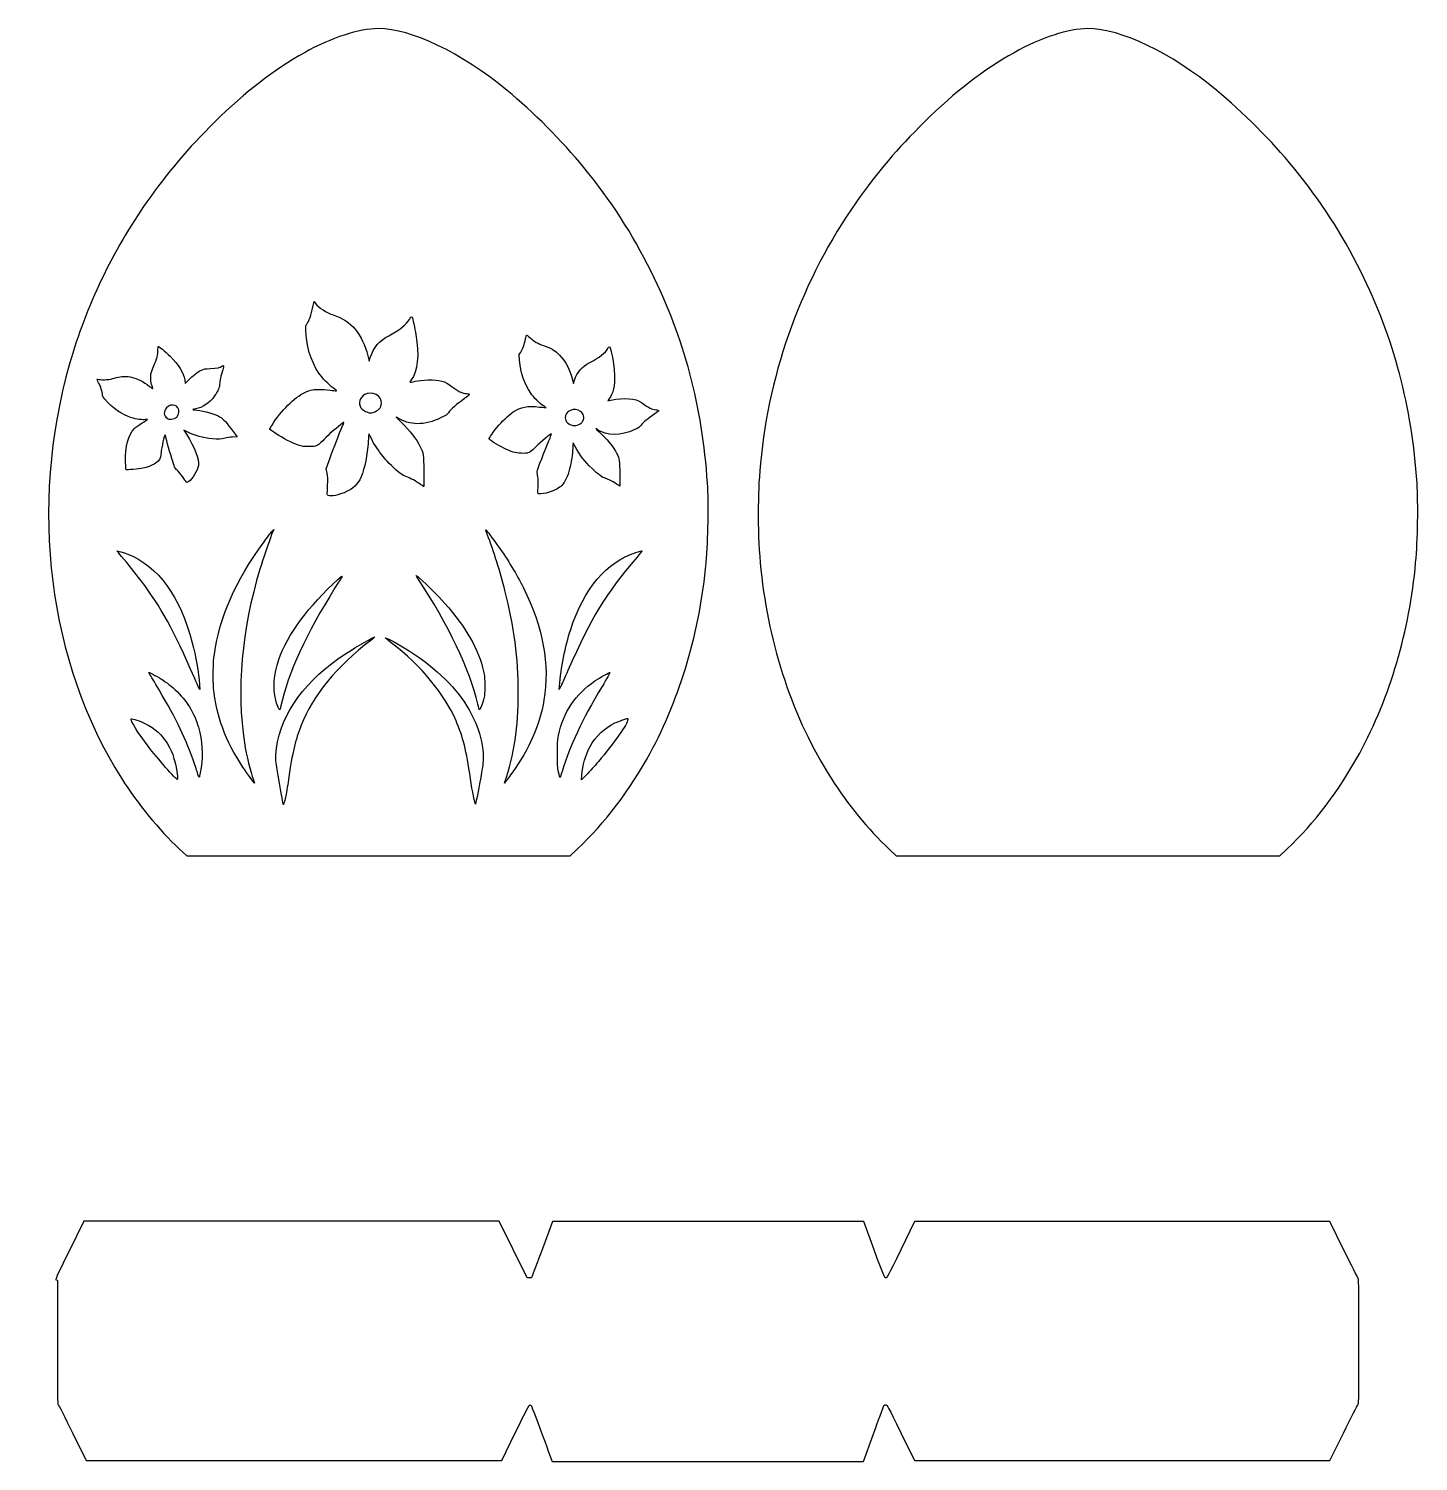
# Model space of a CAD drawing. Header units: centimetres. Extents: x -55 to 18.4, y -25.2 to 50.4.
import ezdxf

# ---------------------------------------------------------------- set-up
doc = ezdxf.new("R2010")
doc.units = ezdxf.units.CM
doc.header["$MEASUREMENT"] = 0
doc.layers.add('Layer 1', color=7, linetype='Continuous')

msp = doc.modelspace()

# ---------------------------------------------------------------- linework, layer by layer
at = {"layer": 'Layer 1'}
for points, knots in [([(-47.04698, 7.13044), (-48.11899, 8.1293), (-49.23173, 9.48721), (-50.0971, 10.85257), (-50.0971, 10.85257), (-53.97463, 16.9705), (-55.00406, 25.19194), (-52.83854, 32.74684), (-52.83854, 32.74684), (-51.96791, 35.78421), (-50.56091, 38.73372), (-48.75935, 41.29805), (-48.75935, 41.29805), (-47.67225, 42.84542), (-46.58778, 44.11969), (-45.16057, 45.52667), (-45.16057, 45.52667), (-43.55748, 47.10703), (-42.03613, 48.2811), (-40.43074, 49.17683), (-40.43074, 49.17683), (-38.99661, 49.977), (-37.55113, 50.44747), (-36.52679, 50.44747), (-36.52679, 50.44747), (-34.78725, 50.44747), (-32.14698, 49.18167), (-29.71599, 47.18224), (-29.71599, 47.18224), (-28.3701, 46.07527), (-26.81265, 44.50919), (-25.66325, 43.10703), (-25.66325, 43.10703), (-24.24091, 41.3719), (-23.11266, 39.62829), (-22.1096, 37.61518), (-22.1096, 37.61518), (-20.36164, 34.10709), (-19.4011, 30.49385), (-19.13789, 26.43653), (-19.13789, 26.43653), (-19.06754, 25.35206), (-19.09997, 23.4646), (-19.20996, 22.24289), (-19.20996, 22.24289), (-19.53458, 18.63695), (-20.56256, 15.14026), (-22.16575, 12.18872), (-22.16575, 12.18872), (-23.21636, 10.25451), (-24.57575, 8.46242), (-26.00559, 7.12663), (-26.00559, 7.12663), (-26.00559, 7.12663), (-26.39293, 6.76476), (-26.39293, 6.76476), (-26.39293, 6.76476), (-26.39293, 6.76476), (-36.52372, 6.76476), (-36.52372, 6.76476), (-36.52372, 6.76476), (-36.52372, 6.76476), (-46.65452, 6.76476), (-46.65452, 6.76476), (-46.65452, 6.76476), (-46.65452, 6.76476), (-47.04698, 7.13044), (-47.04698, 7.13044)], [0, 0, 0, 0, 0.05555556, 0.05555556, 0.05555556, 0.05555556, 0.11111111, 0.11111111, 0.11111111, 0.11111111, 0.16666667, 0.16666667, 0.16666667, 0.16666667, 0.22222222, 0.22222222, 0.22222222, 0.22222222, 0.27777778, 0.27777778, 0.27777778, 0.27777778, 0.33333333, 0.33333333, 0.33333333, 0.33333333, 0.38888889, 0.38888889, 0.38888889, 0.38888889, 0.44444444, 0.44444444, 0.44444444, 0.44444444, 0.5, 0.5, 0.5, 0.5, 0.55555556, 0.55555556, 0.55555556, 0.55555556, 0.61111111, 0.61111111, 0.61111111, 0.61111111, 0.66666667, 0.66666667, 0.66666667, 0.66666667, 0.72222222, 0.72222222, 0.72222222, 0.72222222, 0.77777778, 0.77777778, 0.77777778, 0.77777778, 0.83333333, 0.83333333, 0.83333333, 0.83333333, 0.88888889, 0.88888889, 0.88888889, 0.88888889, 1, 1, 1, 1]), ([(-9.55552, 7.13044), (-10.62753, 8.1293), (-11.74027, 9.48721), (-12.60564, 10.85257), (-12.60564, 10.85257), (-14.61542, 14.02357), (-15.89384, 17.82029), (-16.31039, 21.85511), (-16.31039, 21.85511), (-16.41984, 22.91528), (-16.45139, 23.56087), (-16.45283, 24.76966), (-16.45283, 24.76966), (-16.45422, 25.9471), (-16.43415, 26.41364), (-16.33556, 27.49487), (-16.33556, 27.49487), (-15.88752, 32.40852), (-14.10806, 37.25537), (-11.26789, 41.29805), (-11.26789, 41.29805), (-10.1808, 42.84542), (-9.09632, 44.11969), (-7.66911, 45.52667), (-7.66911, 45.52667), (-6.06602, 47.10703), (-4.54467, 48.2811), (-2.93928, 49.17683), (-2.93928, 49.17683), (-1.50618, 49.97642), (-0.0584, 50.44747), (0.96608, 50.44747), (0.96608, 50.44747), (2.70801, 50.44747), (5.33993, 49.18541), (7.77547, 47.18224), (7.77547, 47.18224), (9.12468, 46.07254), (10.69143, 44.4965), (11.82839, 43.10528), (11.82839, 43.10528), (13.28625, 41.3214), (14.36771, 39.65055), (15.38186, 37.61518), (15.38186, 37.61518), (17.12956, 34.1076), (18.09039, 30.49326), (18.35357, 26.43653), (18.35357, 26.43653), (18.42392, 25.35206), (18.39149, 23.4646), (18.2815, 22.24289), (18.2815, 22.24289), (17.9568, 18.63604), (16.92931, 15.141), (15.32571, 12.18872), (15.32571, 12.18872), (14.2751, 10.25451), (12.91571, 8.46242), (11.48587, 7.12663), (11.48587, 7.12663), (11.48587, 7.12663), (11.09853, 6.76476), (11.09853, 6.76476), (11.09853, 6.76476), (11.09853, 6.76476), (0.96774, 6.76476), (0.96774, 6.76476), (0.96774, 6.76476), (0.96774, 6.76476), (-9.16306, 6.76476), (-9.16306, 6.76476), (-9.16306, 6.76476), (-9.16306, 6.76476), (-9.55552, 7.13044), (-9.55552, 7.13044)], [0, 0, 0, 0, 0.05, 0.05, 0.05, 0.05, 0.1, 0.1, 0.1, 0.1, 0.15, 0.15, 0.15, 0.15, 0.2, 0.2, 0.2, 0.2, 0.25, 0.25, 0.25, 0.25, 0.3, 0.3, 0.3, 0.3, 0.35, 0.35, 0.35, 0.35, 0.4, 0.4, 0.4, 0.4, 0.45, 0.45, 0.45, 0.45, 0.5, 0.5, 0.5, 0.5, 0.55, 0.55, 0.55, 0.55, 0.6, 0.6, 0.6, 0.6, 0.65, 0.65, 0.65, 0.65, 0.7, 0.7, 0.7, 0.7, 0.75, 0.75, 0.75, 0.75, 0.8, 0.8, 0.8, 0.8, 0.85, 0.85, 0.85, 0.85, 0.9, 0.9, 0.9, 0.9, 1, 1, 1, 1]), ([(-38.52509, 25.87005), (-37.99863, 26.0463), (-37.70241, 26.26703), (-37.51159, 26.62526), (-37.51159, 26.62526), (-37.31246, 26.99909), (-37.14515, 27.68455), (-37.08297, 28.38122), (-37.08297, 28.38122), (-37.06674, 28.56312), (-37.04666, 28.78765), (-37.03836, 28.88018), (-37.03836, 28.88018), (-37.03836, 28.88018), (-37.02326, 29.04841), (-37.02326, 29.04841), (-37.02326, 29.04841), (-37.02326, 29.04841), (-36.89431, 28.79365), (-36.89431, 28.79365), (-36.89431, 28.79365), (-36.55155, 28.11645), (-36.05297, 27.51879), (-35.34335, 26.93447), (-35.34335, 26.93447), (-35.2826, 26.88445), (-35.13889, 26.81027), (-35.02399, 26.76964), (-35.02399, 26.76964), (-34.8062, 26.69263), (-34.55594, 26.55629), (-34.29509, 26.37255), (-34.29509, 26.37255), (-34.21077, 26.31315), (-34.13532, 26.26455), (-34.12743, 26.26455), (-34.12743, 26.26455), (-34.11953, 26.26455), (-34.11803, 26.63067), (-34.12408, 27.07815), (-34.12408, 27.07815), (-34.1363, 27.98232), (-34.13956, 28.00293), (-34.33149, 28.38832), (-34.33149, 28.38832), (-34.53266, 28.79225), (-34.8202, 29.16195), (-35.32152, 29.66125), (-35.32152, 29.66125), (-35.57595, 29.91464), (-35.63225, 29.98134), (-35.53781, 29.91748), (-35.53781, 29.91748), (-34.883, 29.47467), (-34.0899, 29.46983), (-33.19977, 29.90319), (-33.19977, 29.90319), (-32.95436, 30.02267), (-32.89017, 30.06669), (-32.82506, 30.16018), (-32.82506, 30.16018), (-32.68552, 30.36052), (-32.40424, 30.60525), (-31.96656, 30.9071), (-31.96656, 30.9071), (-31.66209, 31.11708), (-31.64529, 31.16504), (-31.87384, 31.17182), (-31.87384, 31.17182), (-32.06752, 31.17757), (-32.34664, 31.31202), (-32.6264, 31.53434), (-32.6264, 31.53434), (-33.01114, 31.84008), (-33.27639, 31.91388), (-33.906, 31.89035), (-33.906, 31.89035), (-34.15195, 31.88115), (-34.42201, 31.85361), (-34.58069, 31.82154), (-34.58069, 31.82154), (-34.72621, 31.79213), (-34.85412, 31.76802), (-34.86494, 31.76797), (-34.86494, 31.76797), (-34.87576, 31.76793), (-34.84137, 31.82444), (-34.78852, 31.89356), (-34.78852, 31.89356), (-34.44541, 32.34233), (-34.35628, 33.21243), (-34.54193, 34.30076), (-34.54193, 34.30076), (-34.59174, 34.59278), (-34.71968, 35.17147), (-34.74359, 35.21293), (-34.74359, 35.21293), (-34.76746, 35.25432), (-34.83273, 35.19629), (-34.88595, 35.08637), (-34.88595, 35.08637), (-34.99112, 34.86911), (-35.5041, 34.46281), (-35.96834, 34.22908), (-35.96834, 34.22908), (-36.48052, 33.97122), (-36.77247, 33.62692), (-36.9507, 33.07062), (-36.9507, 33.07062), (-36.9507, 33.07062), (-37.01226, 32.87846), (-37.01226, 32.87846), (-37.01226, 32.87846), (-37.01226, 32.87846), (-37.08538, 33.16943), (-37.08538, 33.16943), (-37.08538, 33.16943), (-37.22633, 33.73036), (-37.44306, 34.187), (-37.75405, 34.57834), (-37.75405, 34.57834), (-38.00887, 34.89899), (-38.43405, 35.17478), (-38.90633, 35.32576), (-38.90633, 35.32576), (-39.25426, 35.43698), (-39.67189, 35.70928), (-39.84735, 35.93933), (-39.84735, 35.93933), (-39.84735, 35.93933), (-39.92209, 36.03732), (-39.92209, 36.03732), (-39.92209, 36.03732), (-39.92209, 36.03732), (-39.98179, 35.75246), (-39.98179, 35.75246), (-39.98179, 35.75246), (-40.07409, 35.3121), (-40.18687, 35.00104), (-40.31256, 34.8401), (-40.31256, 34.8401), (-40.35229, 34.78923), (-40.36183, 34.73093), (-40.36183, 34.53922), (-40.36183, 34.53922), (-40.36183, 33.78651), (-40.09065, 32.88253), (-39.67731, 32.25737), (-39.67731, 32.25737), (-39.51461, 32.01129), (-39.12878, 31.61355), (-38.90334, 31.45952), (-38.90334, 31.45952), (-38.80345, 31.39127), (-38.72689, 31.33026), (-38.7332, 31.32395), (-38.7332, 31.32395), (-38.73951, 31.31764), (-38.84362, 31.32611), (-38.96456, 31.34278), (-38.96456, 31.34278), (-39.08549, 31.35945), (-39.34517, 31.38015), (-39.54163, 31.38879), (-39.54163, 31.38879), (-39.94478, 31.40652), (-40.11113, 31.37731), (-40.40448, 31.23731), (-40.40448, 31.23731), (-40.97426, 30.96538), (-41.66739, 30.27841), (-42.144, 29.51326), (-42.144, 29.51326), (-42.21392, 29.401), (-42.26414, 29.29785), (-42.2556, 29.28402), (-42.2556, 29.28402), (-42.24705, 29.2702), (-42.10051, 29.16596), (-41.92995, 29.05237), (-41.92995, 29.05237), (-41.54318, 28.79481), (-41.09656, 28.56672), (-40.7631, 28.45648), (-40.7631, 28.45648), (-40.53719, 28.38178), (-40.47187, 28.37174), (-40.20308, 28.37036), (-40.20308, 28.37036), (-39.93291, 28.36898), (-39.88428, 28.37597), (-39.76909, 28.43274), (-39.76909, 28.43274), (-39.69775, 28.46791), (-39.6025, 28.53775), (-39.55743, 28.58794), (-39.55743, 28.58794), (-39.32043, 28.85188), (-39.07018, 29.08583), (-38.7611, 29.3324), (-38.7611, 29.3324), (-38.57193, 29.48332), (-38.39576, 29.62509), (-38.36962, 29.64745), (-38.36962, 29.64745), (-38.33514, 29.67693), (-38.3485, 29.62671), (-38.41822, 29.46461), (-38.41822, 29.46461), (-38.6075, 29.02459), (-38.87789, 28.33203), (-39.07879, 27.77268), (-39.07879, 27.77268), (-39.07879, 27.77268), (-39.28311, 27.20382), (-39.28311, 27.20382), (-39.28311, 27.20382), (-39.28311, 27.20382), (-39.23689, 26.97281), (-39.23689, 26.97281), (-39.23689, 26.97281), (-39.19953, 26.78612), (-39.19359, 26.66172), (-39.20592, 26.32458), (-39.20592, 26.32458), (-39.2143, 26.09511), (-39.22481, 25.88438), (-39.22926, 25.85628), (-39.22926, 25.85628), (-39.24799, 25.73808), (-38.89888, 25.74491), (-38.52509, 25.87005)], [0, 0, 0, 0, 0.01694915, 0.01694915, 0.01694915, 0.01694915, 0.03389831, 0.03389831, 0.03389831, 0.03389831, 0.05084746, 0.05084746, 0.05084746, 0.05084746, 0.06779661, 0.06779661, 0.06779661, 0.06779661, 0.08474576, 0.08474576, 0.08474576, 0.08474576, 0.10169492, 0.10169492, 0.10169492, 0.10169492, 0.11864407, 0.11864407, 0.11864407, 0.11864407, 0.13559322, 0.13559322, 0.13559322, 0.13559322, 0.15254237, 0.15254237, 0.15254237, 0.15254237, 0.16949153, 0.16949153, 0.16949153, 0.16949153, 0.18644068, 0.18644068, 0.18644068, 0.18644068, 0.20338983, 0.20338983, 0.20338983, 0.20338983, 0.22033898, 0.22033898, 0.22033898, 0.22033898, 0.23728814, 0.23728814, 0.23728814, 0.23728814, 0.25423729, 0.25423729, 0.25423729, 0.25423729, 0.27118644, 0.27118644, 0.27118644, 0.27118644, 0.28813559, 0.28813559, 0.28813559, 0.28813559, 0.30508475, 0.30508475, 0.30508475, 0.30508475, 0.3220339, 0.3220339, 0.3220339, 0.3220339, 0.33898305, 0.33898305, 0.33898305, 0.33898305, 0.3559322, 0.3559322, 0.3559322, 0.3559322, 0.37288136, 0.37288136, 0.37288136, 0.37288136, 0.38983051, 0.38983051, 0.38983051, 0.38983051, 0.40677966, 0.40677966, 0.40677966, 0.40677966, 0.42372881, 0.42372881, 0.42372881, 0.42372881, 0.44067797, 0.44067797, 0.44067797, 0.44067797, 0.45762712, 0.45762712, 0.45762712, 0.45762712, 0.47457627, 0.47457627, 0.47457627, 0.47457627, 0.49152542, 0.49152542, 0.49152542, 0.49152542, 0.50847458, 0.50847458, 0.50847458, 0.50847458, 0.52542373, 0.52542373, 0.52542373, 0.52542373, 0.54237288, 0.54237288, 0.54237288, 0.54237288, 0.55932203, 0.55932203, 0.55932203, 0.55932203, 0.57627119, 0.57627119, 0.57627119, 0.57627119, 0.59322034, 0.59322034, 0.59322034, 0.59322034, 0.61016949, 0.61016949, 0.61016949, 0.61016949, 0.62711864, 0.62711864, 0.62711864, 0.62711864, 0.6440678, 0.6440678, 0.6440678, 0.6440678, 0.66101695, 0.66101695, 0.66101695, 0.66101695, 0.6779661, 0.6779661, 0.6779661, 0.6779661, 0.69491525, 0.69491525, 0.69491525, 0.69491525, 0.71186441, 0.71186441, 0.71186441, 0.71186441, 0.72881356, 0.72881356, 0.72881356, 0.72881356, 0.74576271, 0.74576271, 0.74576271, 0.74576271, 0.76271186, 0.76271186, 0.76271186, 0.76271186, 0.77966102, 0.77966102, 0.77966102, 0.77966102, 0.79661017, 0.79661017, 0.79661017, 0.79661017, 0.81355932, 0.81355932, 0.81355932, 0.81355932, 0.83050847, 0.83050847, 0.83050847, 0.83050847, 0.84745763, 0.84745763, 0.84745763, 0.84745763, 0.86440678, 0.86440678, 0.86440678, 0.86440678, 0.88135593, 0.88135593, 0.88135593, 0.88135593, 0.89830508, 0.89830508, 0.89830508, 0.89830508, 0.91525424, 0.91525424, 0.91525424, 0.91525424, 0.93220339, 0.93220339, 0.93220339, 0.93220339, 0.94915254, 0.94915254, 0.94915254, 0.94915254, 0.96610169, 0.96610169, 0.96610169, 0.96610169, 1, 1, 1, 1]), ([(-27.50588, 25.95933), (-27.18711, 26.06775), (-26.96987, 26.18581), (-26.83576, 26.32349), (-26.83576, 26.32349), (-26.66884, 26.49486), (-26.51464, 26.81781), (-26.4195, 27.19527), (-26.4195, 27.19527), (-26.3437, 27.49598), (-26.2598, 28.05243), (-26.25925, 28.25797), (-26.25925, 28.25797), (-26.25909, 28.31848), (-26.25163, 28.41234), (-26.24267, 28.46654), (-26.24267, 28.46654), (-26.24267, 28.46654), (-26.22638, 28.56508), (-26.22638, 28.56508), (-26.22638, 28.56508), (-26.22638, 28.56508), (-26.12633, 28.36945), (-26.12633, 28.36945), (-26.12633, 28.36945), (-25.92104, 27.96802), (-25.63658, 27.59954), (-25.23671, 27.21705), (-25.23671, 27.21705), (-24.87148, 26.8677), (-24.71187, 26.75146), (-24.51177, 26.68912), (-24.51177, 26.68912), (-24.36428, 26.64317), (-24.09473, 26.49929), (-23.84522, 26.33332), (-23.84522, 26.33332), (-23.84522, 26.33332), (-23.77246, 26.28493), (-23.77246, 26.28493), (-23.77246, 26.28493), (-23.77246, 26.28493), (-23.77246, 26.9314), (-23.77246, 26.9314), (-23.77246, 26.9314), (-23.77246, 27.6277), (-23.78619, 27.72385), (-23.92466, 27.99757), (-23.92466, 27.99757), (-24.09826, 28.3407), (-24.47836, 28.80763), (-24.85873, 29.14499), (-24.85873, 29.14499), (-25.06598, 29.32881), (-25.1093, 29.38442), (-24.96717, 29.2842), (-24.96717, 29.2842), (-24.46477, 28.92992), (-23.71484, 28.92391), (-22.9827, 29.26829), (-22.9827, 29.26829), (-22.76702, 29.36974), (-22.70668, 29.41165), (-22.63991, 29.50638), (-22.63991, 29.50638), (-22.54977, 29.63426), (-22.259, 29.87462), (-21.92627, 30.0963), (-21.92627, 30.0963), (-21.80582, 30.17655), (-21.71153, 30.25509), (-21.71674, 30.27083), (-21.71674, 30.27083), (-21.72195, 30.28657), (-21.79074, 30.30672), (-21.8696, 30.3156), (-21.8696, 30.3156), (-22.08564, 30.33993), (-22.20905, 30.40275), (-22.61735, 30.69622), (-22.61735, 30.69622), (-22.93767, 30.92646), (-23.54317, 30.97647), (-24.24076, 30.83031), (-24.24076, 30.83031), (-24.24076, 30.83031), (-24.4048, 30.79595), (-24.4048, 30.79595), (-24.4048, 30.79595), (-24.4048, 30.79595), (-24.34137, 30.8791), (-24.34137, 30.8791), (-24.34137, 30.8791), (-24.12192, 31.16683), (-24.0224, 31.60417), (-24.04582, 32.17799), (-24.04582, 32.17799), (-24.06716, 32.70095), (-24.23825, 33.61207), (-24.32025, 33.63941), (-24.32025, 33.63941), (-24.33755, 33.64517), (-24.37492, 33.60438), (-24.4033, 33.54876), (-24.4033, 33.54876), (-24.51228, 33.33513), (-24.86183, 33.06576), (-25.35996, 32.81152), (-25.35996, 32.81152), (-25.75954, 32.60759), (-26.02366, 32.30407), (-26.1639, 31.88769), (-26.1639, 31.88769), (-26.1639, 31.88769), (-26.22286, 31.71263), (-26.22286, 31.71263), (-26.22286, 31.71263), (-26.22286, 31.71263), (-26.26892, 31.90562), (-26.26892, 31.90562), (-26.26892, 31.90562), (-26.39601, 32.43806), (-26.62334, 32.87025), (-26.94748, 33.19571), (-26.94748, 33.19571), (-27.21485, 33.46416), (-27.38926, 33.57212), (-27.75023, 33.6926), (-27.75023, 33.6926), (-28.09588, 33.80797), (-28.30988, 33.92844), (-28.52252, 34.12736), (-28.52252, 34.12736), (-28.63517, 34.23274), (-28.69727, 34.27484), (-28.70513, 34.25116), (-28.70513, 34.25116), (-28.71168, 34.23143), (-28.7311, 34.14389), (-28.74829, 34.05664), (-28.74829, 34.05664), (-28.80106, 33.78875), (-28.90322, 33.50744), (-28.99858, 33.36748), (-28.99858, 33.36748), (-28.99858, 33.36748), (-29.08948, 33.23406), (-29.08948, 33.23406), (-29.08948, 33.23406), (-29.08948, 33.23406), (-29.0632, 32.93462), (-29.0632, 32.93462), (-29.0632, 32.93462), (-29.00196, 32.23677), (-28.81682, 31.68769), (-28.4761, 31.19346), (-28.4761, 31.19346), (-28.32574, 30.97534), (-28.00477, 30.65813), (-27.80077, 30.52603), (-27.80077, 30.52603), (-27.72439, 30.47656), (-27.66485, 30.43388), (-27.66848, 30.43117), (-27.66848, 30.43117), (-27.6721, 30.42847), (-27.82389, 30.44313), (-28.00579, 30.46377), (-28.00579, 30.46377), (-28.65619, 30.53755), (-28.97841, 30.47702), (-29.39982, 30.20192), (-29.39982, 30.20192), (-29.62922, 30.05217), (-30.03361, 29.67005), (-30.25934, 29.38973), (-30.25934, 29.38973), (-30.44519, 29.15893), (-30.67809, 28.81888), (-30.67809, 28.77832), (-30.67809, 28.77832), (-30.67809, 28.73369), (-30.2196, 28.44579), (-29.89756, 28.2882), (-29.89756, 28.2882), (-29.47195, 28.07993), (-29.30993, 28.03186), (-28.98379, 28.01709), (-28.98379, 28.01709), (-28.61826, 28.00054), (-28.5002, 28.04682), (-28.28423, 28.2913), (-28.28423, 28.2913), (-28.15456, 28.43808), (-27.52247, 28.97197), (-27.39316, 29.04393), (-27.39316, 29.04393), (-27.36427, 29.06001), (-27.41188, 28.92305), (-27.53322, 28.641), (-27.53322, 28.641), (-27.70528, 28.24106), (-28.12558, 27.14632), (-28.14087, 27.0583), (-28.14087, 27.0583), (-28.14465, 27.03648), (-28.13217, 26.94718), (-28.11313, 26.85987), (-28.11313, 26.85987), (-28.07238, 26.67304), (-28.06429, 26.35405), (-28.09356, 26.08798), (-28.09356, 26.08798), (-28.11384, 25.9036), (-28.11269, 25.89781), (-28.0535, 25.88522), (-28.0535, 25.88522), (-27.94305, 25.86172), (-27.69362, 25.89548), (-27.50588, 25.95933)], [0, 0, 0, 0, 0.01785714, 0.01785714, 0.01785714, 0.01785714, 0.03571429, 0.03571429, 0.03571429, 0.03571429, 0.05357143, 0.05357143, 0.05357143, 0.05357143, 0.07142857, 0.07142857, 0.07142857, 0.07142857, 0.08928571, 0.08928571, 0.08928571, 0.08928571, 0.10714286, 0.10714286, 0.10714286, 0.10714286, 0.125, 0.125, 0.125, 0.125, 0.14285714, 0.14285714, 0.14285714, 0.14285714, 0.16071429, 0.16071429, 0.16071429, 0.16071429, 0.17857143, 0.17857143, 0.17857143, 0.17857143, 0.19642857, 0.19642857, 0.19642857, 0.19642857, 0.21428571, 0.21428571, 0.21428571, 0.21428571, 0.23214286, 0.23214286, 0.23214286, 0.23214286, 0.25, 0.25, 0.25, 0.25, 0.26785714, 0.26785714, 0.26785714, 0.26785714, 0.28571429, 0.28571429, 0.28571429, 0.28571429, 0.30357143, 0.30357143, 0.30357143, 0.30357143, 0.32142857, 0.32142857, 0.32142857, 0.32142857, 0.33928571, 0.33928571, 0.33928571, 0.33928571, 0.35714286, 0.35714286, 0.35714286, 0.35714286, 0.375, 0.375, 0.375, 0.375, 0.39285714, 0.39285714, 0.39285714, 0.39285714, 0.41071429, 0.41071429, 0.41071429, 0.41071429, 0.42857143, 0.42857143, 0.42857143, 0.42857143, 0.44642857, 0.44642857, 0.44642857, 0.44642857, 0.46428571, 0.46428571, 0.46428571, 0.46428571, 0.48214286, 0.48214286, 0.48214286, 0.48214286, 0.5, 0.5, 0.5, 0.5, 0.51785714, 0.51785714, 0.51785714, 0.51785714, 0.53571429, 0.53571429, 0.53571429, 0.53571429, 0.55357143, 0.55357143, 0.55357143, 0.55357143, 0.57142857, 0.57142857, 0.57142857, 0.57142857, 0.58928571, 0.58928571, 0.58928571, 0.58928571, 0.60714286, 0.60714286, 0.60714286, 0.60714286, 0.625, 0.625, 0.625, 0.625, 0.64285714, 0.64285714, 0.64285714, 0.64285714, 0.66071429, 0.66071429, 0.66071429, 0.66071429, 0.67857143, 0.67857143, 0.67857143, 0.67857143, 0.69642857, 0.69642857, 0.69642857, 0.69642857, 0.71428571, 0.71428571, 0.71428571, 0.71428571, 0.73214286, 0.73214286, 0.73214286, 0.73214286, 0.75, 0.75, 0.75, 0.75, 0.76785714, 0.76785714, 0.76785714, 0.76785714, 0.78571429, 0.78571429, 0.78571429, 0.78571429, 0.80357143, 0.80357143, 0.80357143, 0.80357143, 0.82142857, 0.82142857, 0.82142857, 0.82142857, 0.83928571, 0.83928571, 0.83928571, 0.83928571, 0.85714286, 0.85714286, 0.85714286, 0.85714286, 0.875, 0.875, 0.875, 0.875, 0.89285714, 0.89285714, 0.89285714, 0.89285714, 0.91071429, 0.91071429, 0.91071429, 0.91071429, 0.92857143, 0.92857143, 0.92857143, 0.92857143, 0.94642857, 0.94642857, 0.94642857, 0.94642857, 0.96428571, 0.96428571, 0.96428571, 0.96428571, 1, 1, 1, 1]), ([(-46.54817, 26.52252), (-46.37331, 26.62471), (-46.07189, 27.1217), (-46.03481, 27.36896), (-46.03481, 27.36896), (-45.98254, 27.71749), (-46.21842, 28.33343), (-46.67107, 29.03047), (-46.67107, 29.03047), (-46.67107, 29.03047), (-46.80919, 29.24316), (-46.80919, 29.24316), (-46.80919, 29.24316), (-46.80919, 29.24316), (-46.59484, 29.13558), (-46.59484, 29.13558), (-46.59484, 29.13558), (-46.2392, 28.95709), (-45.79371, 28.83464), (-45.291, 28.7772), (-45.291, 28.7772), (-44.98913, 28.7427), (-44.83528, 28.75115), (-44.62163, 28.81398), (-44.62163, 28.81398), (-44.54159, 28.83751), (-44.36696, 28.86457), (-44.23357, 28.8741), (-44.23357, 28.8741), (-44.23357, 28.8741), (-43.99103, 28.89143), (-43.99103, 28.89143), (-43.99103, 28.89143), (-43.99103, 28.89143), (-44.30371, 29.30671), (-44.30371, 29.30671), (-44.30371, 29.30671), (-44.6413, 29.75508), (-44.76642, 29.88004), (-44.99204, 29.99419), (-44.99204, 29.99419), (-45.28562, 30.14272), (-45.94979, 30.31268), (-46.23665, 30.31268), (-46.23665, 30.31268), (-46.38285, 30.31268), (-46.33769, 30.35844), (-46.17533, 30.37482), (-46.17533, 30.37482), (-45.83172, 30.40949), (-45.42872, 30.68296), (-45.17925, 31.05074), (-45.17925, 31.05074), (-44.99675, 31.31979), (-44.91269, 31.51427), (-44.91248, 31.66791), (-44.91248, 31.66791), (-44.91228, 31.82133), (-44.84584, 32.12205), (-44.74427, 32.42934), (-44.74427, 32.42934), (-44.67166, 32.64904), (-44.68638, 32.70362), (-44.79517, 32.61805), (-44.79517, 32.61805), (-44.90015, 32.53547), (-45.0332, 32.50814), (-45.39206, 32.49545), (-45.39206, 32.49545), (-45.67782, 32.48534), (-45.73102, 32.47567), (-45.87517, 32.40763), (-45.87517, 32.40763), (-46.08985, 32.30631), (-46.3182, 32.1306), (-46.54365, 31.89326), (-46.54365, 31.89326), (-46.54365, 31.89326), (-46.72805, 31.69913), (-46.72805, 31.69913), (-46.72805, 31.69913), (-46.72805, 31.69913), (-46.75927, 31.89535), (-46.75927, 31.89535), (-46.75927, 31.89535), (-46.81826, 32.26607), (-47.08414, 32.69579), (-47.53192, 33.14411), (-47.53192, 33.14411), (-47.79077, 33.40328), (-48.13437, 33.68792), (-48.15884, 33.66345), (-48.15884, 33.66345), (-48.16801, 33.65428), (-48.17322, 33.56633), (-48.1704, 33.46801), (-48.1704, 33.46801), (-48.16409, 33.24753), (-48.23237, 32.99251), (-48.39088, 32.64454), (-48.39088, 32.64454), (-48.54773, 32.30021), (-48.58171, 32.11532), (-48.53918, 31.83751), (-48.53918, 31.83751), (-48.52108, 31.71931), (-48.48932, 31.58202), (-48.46861, 31.53243), (-48.46861, 31.53243), (-48.44788, 31.48284), (-48.43507, 31.43812), (-48.44013, 31.43306), (-48.44013, 31.43306), (-48.44519, 31.428), (-48.52323, 31.48317), (-48.61355, 31.55566), (-48.61355, 31.55566), (-48.92632, 31.80667), (-49.31276, 31.99611), (-49.64299, 32.06031), (-49.64299, 32.06031), (-49.88442, 32.10724), (-50.22676, 32.07911), (-50.46892, 31.99244), (-50.46892, 31.99244), (-50.6936, 31.91203), (-51.09212, 31.87722), (-51.28251, 31.92139), (-51.28251, 31.92139), (-51.34436, 31.93573), (-51.39496, 31.94249), (-51.39496, 31.93639), (-51.39496, 31.93639), (-51.39496, 31.9303), (-51.35466, 31.84525), (-51.30541, 31.74738), (-51.30541, 31.74738), (-51.19805, 31.53405), (-51.10392, 31.24014), (-51.10392, 31.11824), (-51.10392, 31.11824), (-51.10392, 31.05128), (-51.07281, 30.99251), (-50.97585, 30.87629), (-50.97585, 30.87629), (-50.59003, 30.41381), (-50.06234, 30.04676), (-49.56209, 29.89289), (-49.56209, 29.89289), (-49.33716, 29.8237), (-48.97099, 29.77702), (-48.83002, 29.79957), (-48.83002, 29.79957), (-48.77098, 29.80901), (-48.72267, 29.81022), (-48.72267, 29.80225), (-48.72267, 29.80225), (-48.72267, 29.79428), (-48.84968, 29.7124), (-49.00492, 29.62027), (-49.00492, 29.62027), (-49.16017, 29.52815), (-49.34366, 29.39803), (-49.41268, 29.33111), (-49.41268, 29.33111), (-49.74203, 29.0118), (-49.90913, 28.37313), (-49.88089, 27.54151), (-49.88089, 27.54151), (-49.87382, 27.33332), (-49.86306, 27.158), (-49.85698, 27.15192), (-49.85698, 27.15192), (-49.83604, 27.13098), (-49.15182, 27.1901), (-48.96831, 27.2287), (-48.96831, 27.2287), (-48.49295, 27.3287), (-48.14315, 27.54063), (-48.04865, 27.78591), (-48.04865, 27.78591), (-48.03743, 27.81501), (-48.01895, 27.94003), (-48.00757, 28.06372), (-48.00757, 28.06372), (-47.98468, 28.31259), (-47.83097, 28.98976), (-47.79738, 28.98976), (-47.79738, 28.98976), (-47.78565, 28.98976), (-47.76788, 28.94511), (-47.75789, 28.89054), (-47.75789, 28.89054), (-47.72846, 28.72984), (-47.51626, 27.97341), (-47.39233, 27.58747), (-47.39233, 27.58747), (-47.27813, 27.2318), (-47.27692, 27.22959), (-47.10719, 27.06661), (-47.10719, 27.06661), (-47.01344, 26.9766), (-46.8772, 26.80711), (-46.80444, 26.68998), (-46.80444, 26.68998), (-46.73168, 26.57285), (-46.66208, 26.47683), (-46.64977, 26.47661), (-46.64977, 26.47661), (-46.63746, 26.4764), (-46.59174, 26.49706), (-46.54817, 26.52252)], [0, 0, 0, 0, 0.01851852, 0.01851852, 0.01851852, 0.01851852, 0.03703704, 0.03703704, 0.03703704, 0.03703704, 0.05555556, 0.05555556, 0.05555556, 0.05555556, 0.07407407, 0.07407407, 0.07407407, 0.07407407, 0.09259259, 0.09259259, 0.09259259, 0.09259259, 0.11111111, 0.11111111, 0.11111111, 0.11111111, 0.12962963, 0.12962963, 0.12962963, 0.12962963, 0.14814815, 0.14814815, 0.14814815, 0.14814815, 0.16666667, 0.16666667, 0.16666667, 0.16666667, 0.18518519, 0.18518519, 0.18518519, 0.18518519, 0.2037037, 0.2037037, 0.2037037, 0.2037037, 0.22222222, 0.22222222, 0.22222222, 0.22222222, 0.24074074, 0.24074074, 0.24074074, 0.24074074, 0.25925926, 0.25925926, 0.25925926, 0.25925926, 0.27777778, 0.27777778, 0.27777778, 0.27777778, 0.2962963, 0.2962963, 0.2962963, 0.2962963, 0.31481481, 0.31481481, 0.31481481, 0.31481481, 0.33333333, 0.33333333, 0.33333333, 0.33333333, 0.35185185, 0.35185185, 0.35185185, 0.35185185, 0.37037037, 0.37037037, 0.37037037, 0.37037037, 0.38888889, 0.38888889, 0.38888889, 0.38888889, 0.40740741, 0.40740741, 0.40740741, 0.40740741, 0.42592593, 0.42592593, 0.42592593, 0.42592593, 0.44444444, 0.44444444, 0.44444444, 0.44444444, 0.46296296, 0.46296296, 0.46296296, 0.46296296, 0.48148148, 0.48148148, 0.48148148, 0.48148148, 0.5, 0.5, 0.5, 0.5, 0.51851852, 0.51851852, 0.51851852, 0.51851852, 0.53703704, 0.53703704, 0.53703704, 0.53703704, 0.55555556, 0.55555556, 0.55555556, 0.55555556, 0.57407407, 0.57407407, 0.57407407, 0.57407407, 0.59259259, 0.59259259, 0.59259259, 0.59259259, 0.61111111, 0.61111111, 0.61111111, 0.61111111, 0.62962963, 0.62962963, 0.62962963, 0.62962963, 0.64814815, 0.64814815, 0.64814815, 0.64814815, 0.66666667, 0.66666667, 0.66666667, 0.66666667, 0.68518519, 0.68518519, 0.68518519, 0.68518519, 0.7037037, 0.7037037, 0.7037037, 0.7037037, 0.72222222, 0.72222222, 0.72222222, 0.72222222, 0.74074074, 0.74074074, 0.74074074, 0.74074074, 0.75925926, 0.75925926, 0.75925926, 0.75925926, 0.77777778, 0.77777778, 0.77777778, 0.77777778, 0.7962963, 0.7962963, 0.7962963, 0.7962963, 0.81481481, 0.81481481, 0.81481481, 0.81481481, 0.83333333, 0.83333333, 0.83333333, 0.83333333, 0.85185185, 0.85185185, 0.85185185, 0.85185185, 0.87037037, 0.87037037, 0.87037037, 0.87037037, 0.88888889, 0.88888889, 0.88888889, 0.88888889, 0.90740741, 0.90740741, 0.90740741, 0.90740741, 0.92592593, 0.92592593, 0.92592593, 0.92592593, 0.94444444, 0.94444444, 0.94444444, 0.94444444, 0.96296296, 0.96296296, 0.96296296, 0.96296296, 1, 1, 1, 1]), ([(-37.20006, 30.2296), (-37.37906, 30.31487), (-37.43165, 30.36473), (-37.4901, 30.50462), (-37.4901, 30.50462), (-37.60339, 30.77578), (-37.43973, 31.07106), (-37.12048, 31.17148), (-37.12048, 31.17148), (-36.66627, 31.31435), (-36.23097, 30.90024), (-36.40287, 30.48882), (-36.40287, 30.48882), (-36.47813, 30.30871), (-36.73897, 30.15389), (-36.96704, 30.15395), (-36.96704, 30.15395), (-37.00789, 30.15396), (-37.11275, 30.188), (-37.20006, 30.2296)], [0, 0, 0, 0, 0.16666667, 0.16666667, 0.16666667, 0.16666667, 0.33333333, 0.33333333, 0.33333333, 0.33333333, 0.5, 0.5, 0.5, 0.5, 0.66666667, 0.66666667, 0.66666667, 0.66666667, 1, 1, 1, 1]), ([(-47.69079, 29.86794), (-47.87505, 29.99335), (-47.88845, 30.24182), (-47.72046, 30.41823), (-47.72046, 30.41823), (-47.45325, 30.69884), (-47.02954, 30.55708), (-47.06297, 30.19826), (-47.06297, 30.19826), (-47.08326, 29.98052), (-47.22622, 29.84204), (-47.45423, 29.81928), (-47.45423, 29.81928), (-47.57656, 29.80707), (-47.6121, 29.81438), (-47.69079, 29.86794)], [0, 0, 0, 0, 0.2, 0.2, 0.2, 0.2, 0.4, 0.4, 0.4, 0.4, 0.6, 0.6, 0.6, 0.6, 1, 1, 1, 1]), ([(-26.24631, 29.49301), (-26.48866, 29.54436), (-26.63085, 29.68291), (-26.64976, 29.88611), (-26.64976, 29.88611), (-26.68378, 30.25181), (-26.15189, 30.47593), (-25.83728, 30.22846), (-25.83728, 30.22846), (-25.68126, 30.10574), (-25.63094, 29.89729), (-25.71712, 29.73065), (-25.71712, 29.73065), (-25.80281, 29.56494), (-26.05383, 29.45222), (-26.24631, 29.49301)], [0, 0, 0, 0, 0.2, 0.2, 0.2, 0.2, 0.4, 0.4, 0.4, 0.4, 0.6, 0.6, 0.6, 0.6, 1, 1, 1, 1]), ([(-43.12845, 10.77522), (-43.28695, 11.1963), (-43.49091, 12.04189), (-43.60022, 12.73112), (-43.60022, 12.73112), (-44.03835, 15.49351), (-43.75276, 18.69453), (-42.78227, 21.89893), (-42.78227, 21.89893), (-42.6379, 22.3756), (-42.30597, 23.35644), (-42.16414, 23.72546), (-42.16414, 23.72546), (-42.16414, 23.72546), (-42.05771, 24.00237), (-42.05771, 24.00237), (-42.05771, 24.00237), (-42.05771, 24.00237), (-42.14879, 23.89653), (-42.14879, 23.89653), (-42.14879, 23.89653), (-42.19889, 23.83832), (-42.38734, 23.58829), (-42.56757, 23.34091), (-42.56757, 23.34091), (-44.07822, 21.26742), (-44.91684, 19.37212), (-45.19172, 17.41032), (-45.19172, 17.41032), (-45.25002, 16.99425), (-45.27094, 16.05918), (-45.23161, 15.62741), (-45.23161, 15.62741), (-45.09694, 14.14898), (-44.60477, 12.82132), (-43.68229, 11.44795), (-43.68229, 11.44795), (-43.43564, 11.08075), (-43.09051, 10.60122), (-43.07288, 10.60122), (-43.07288, 10.60122), (-43.06742, 10.60122), (-43.09243, 10.67952), (-43.12845, 10.77522)], [0, 0, 0, 0, 0.08333333, 0.08333333, 0.08333333, 0.08333333, 0.16666667, 0.16666667, 0.16666667, 0.16666667, 0.25, 0.25, 0.25, 0.25, 0.33333333, 0.33333333, 0.33333333, 0.33333333, 0.41666667, 0.41666667, 0.41666667, 0.41666667, 0.5, 0.5, 0.5, 0.5, 0.58333333, 0.58333333, 0.58333333, 0.58333333, 0.66666667, 0.66666667, 0.66666667, 0.66666667, 0.75, 0.75, 0.75, 0.75, 0.83333333, 0.83333333, 0.83333333, 0.83333333, 1, 1, 1, 1]), ([(-29.4753, 11.11716), (-28.52472, 12.46276), (-28.00695, 13.64218), (-27.78117, 14.97619), (-27.78117, 14.97619), (-27.46131, 16.86609), (-27.8191, 18.82952), (-28.86348, 20.91555), (-28.86348, 20.91555), (-29.21329, 21.61427), (-29.69862, 22.4201), (-30.15687, 23.06309), (-30.15687, 23.06309), (-30.4188, 23.43061), (-30.84352, 23.99127), (-30.85289, 23.9819), (-30.85289, 23.9819), (-30.85768, 23.97711), (-30.81402, 23.85048), (-30.75586, 23.7005), (-30.75586, 23.7005), (-30.46069, 22.93935), (-30.06272, 21.67361), (-29.83585, 20.77445), (-29.83585, 20.77445), (-29.35221, 18.85758), (-29.13557, 17.19216), (-29.13546, 15.39018), (-29.13546, 15.39018), (-29.13535, 13.52882), (-29.34673, 12.11255), (-29.84431, 10.64091), (-29.84431, 10.64091), (-29.8622, 10.58799), (-29.8622, 10.58799), (-29.81828, 10.64091), (-29.81828, 10.64091), (-29.79412, 10.67001), (-29.63978, 10.88432), (-29.4753, 11.11716)], [0, 0, 0, 0, 0.09090909, 0.09090909, 0.09090909, 0.09090909, 0.18181818, 0.18181818, 0.18181818, 0.18181818, 0.27272727, 0.27272727, 0.27272727, 0.27272727, 0.36363636, 0.36363636, 0.36363636, 0.36363636, 0.45454545, 0.45454545, 0.45454545, 0.45454545, 0.54545455, 0.54545455, 0.54545455, 0.54545455, 0.63636364, 0.63636364, 0.63636364, 0.63636364, 0.72727273, 0.72727273, 0.72727273, 0.72727273, 0.81818182, 0.81818182, 0.81818182, 0.81818182, 1, 1, 1, 1]), ([(-45.97635, 15.8069), (-46.02678, 16.44522), (-46.18056, 17.33495), (-46.35682, 18.00827), (-46.35682, 18.00827), (-46.99792, 20.45729), (-48.16097, 22.05439), (-49.76828, 22.69288), (-49.76828, 22.69288), (-49.97659, 22.77563), (-50.33663, 22.88329), (-50.33663, 22.86283), (-50.33663, 22.86283), (-50.33663, 22.8564), (-50.22634, 22.72322), (-50.09155, 22.56686), (-50.09155, 22.56686), (-49.70795, 22.1219), (-49.41875, 21.76332), (-49.06089, 21.28897), (-49.06089, 21.28897), (-48.01149, 19.89798), (-47.3523, 18.69756), (-46.24298, 16.15747), (-46.24298, 16.15747), (-46.01801, 15.64233), (-45.97497, 15.54893), (-45.96255, 15.54893), (-45.96255, 15.54893), (-45.95893, 15.54893), (-45.96514, 15.66501), (-45.97635, 15.8069)], [0, 0, 0, 0, 0.11111111, 0.11111111, 0.11111111, 0.11111111, 0.22222222, 0.22222222, 0.22222222, 0.22222222, 0.33333333, 0.33333333, 0.33333333, 0.33333333, 0.44444444, 0.44444444, 0.44444444, 0.44444444, 0.55555556, 0.55555556, 0.55555556, 0.55555556, 0.66666667, 0.66666667, 0.66666667, 0.66666667, 0.77777778, 0.77777778, 0.77777778, 0.77777778, 1, 1, 1, 1]), ([(-26.51018, 16.552), (-25.26476, 19.36833), (-24.52078, 20.59058), (-22.8774, 22.52007), (-22.8774, 22.52007), (-22.71657, 22.7089), (-22.58865, 22.86706), (-22.59313, 22.87154), (-22.59313, 22.87154), (-22.5976, 22.87602), (-22.74293, 22.83317), (-22.91606, 22.77632), (-22.91606, 22.77632), (-24.49683, 22.25724), (-25.64561, 20.90301), (-26.36433, 18.71135), (-26.36433, 18.71135), (-26.65769, 17.81677), (-26.8828, 16.68315), (-26.95815, 15.72091), (-26.95815, 15.72091), (-26.95815, 15.72091), (-26.97265, 15.5357), (-26.97265, 15.5357), (-26.97265, 15.5357), (-26.97265, 15.5357), (-26.89592, 15.69445), (-26.89592, 15.69445), (-26.89592, 15.69445), (-26.85372, 15.78176), (-26.68014, 16.16766), (-26.51018, 16.552)], [0, 0, 0, 0, 0.11111111, 0.11111111, 0.11111111, 0.11111111, 0.22222222, 0.22222222, 0.22222222, 0.22222222, 0.33333333, 0.33333333, 0.33333333, 0.33333333, 0.44444444, 0.44444444, 0.44444444, 0.44444444, 0.55555556, 0.55555556, 0.55555556, 0.55555556, 0.66666667, 0.66666667, 0.66666667, 0.66666667, 0.77777778, 0.77777778, 0.77777778, 0.77777778, 1, 1, 1, 1]), ([(-41.67605, 14.68242), (-41.30021, 16.39475), (-40.33126, 18.50571), (-38.81901, 20.90674), (-38.81901, 20.90674), (-38.34427, 21.66049), (-38.35718, 21.62668), (-38.64229, 21.36976), (-38.64229, 21.36976), (-40.20579, 19.96087), (-41.35351, 18.4114), (-41.78836, 17.12241), (-41.78836, 17.12241), (-42.04714, 16.35537), (-42.10553, 15.58675), (-41.95076, 14.98461), (-41.95076, 14.98461), (-41.8972, 14.77624), (-41.77108, 14.46414), (-41.74043, 14.46414), (-41.74043, 14.46414), (-41.73137, 14.46414), (-41.7024, 14.56236), (-41.67605, 14.68242)], [0, 0, 0, 0, 0.14285714, 0.14285714, 0.14285714, 0.14285714, 0.28571429, 0.28571429, 0.28571429, 0.28571429, 0.42857143, 0.42857143, 0.42857143, 0.42857143, 0.57142857, 0.57142857, 0.57142857, 0.57142857, 0.71428571, 0.71428571, 0.71428571, 0.71428571, 1, 1, 1, 1]), ([(-31.11249, 14.60069), (-31.07443, 14.67579), (-31.0125, 14.85141), (-30.97486, 14.99095), (-30.97486, 14.99095), (-30.91299, 15.22035), (-30.90639, 15.29156), (-30.90597, 15.73414), (-30.90597, 15.73414), (-30.90559, 16.14294), (-30.91532, 16.2694), (-30.96503, 16.50143), (-30.96503, 16.50143), (-31.20525, 17.62279), (-31.89186, 18.82782), (-33.00939, 20.08941), (-33.00939, 20.08941), (-33.29371, 20.41037), (-34.29928, 21.40549), (-34.44006, 21.50521), (-34.44006, 21.50521), (-34.44006, 21.50521), (-34.52777, 21.56733), (-34.52777, 21.56733), (-34.52777, 21.56733), (-34.52777, 21.56733), (-34.48525, 21.50162), (-34.48525, 21.50162), (-34.48525, 21.50162), (-32.7593, 18.83468), (-31.71077, 16.63911), (-31.27284, 14.77502), (-31.27284, 14.77502), (-31.23268, 14.60404), (-31.19573, 14.46414), (-31.19075, 14.46414), (-31.19075, 14.46414), (-31.18576, 14.46414), (-31.15055, 14.52559), (-31.11249, 14.60069)], [0, 0, 0, 0, 0.09090909, 0.09090909, 0.09090909, 0.09090909, 0.18181818, 0.18181818, 0.18181818, 0.18181818, 0.27272727, 0.27272727, 0.27272727, 0.27272727, 0.36363636, 0.36363636, 0.36363636, 0.36363636, 0.45454545, 0.45454545, 0.45454545, 0.45454545, 0.54545455, 0.54545455, 0.54545455, 0.54545455, 0.63636364, 0.63636364, 0.63636364, 0.63636364, 0.72727273, 0.72727273, 0.72727273, 0.72727273, 0.81818182, 0.81818182, 0.81818182, 0.81818182, 1, 1, 1, 1]), ([(-41.43134, 9.86039), (-41.39631, 10.01318), (-41.32542, 10.4299), (-41.27381, 10.78643), (-41.27381, 10.78643), (-41.06382, 12.23686), (-40.92016, 12.85533), (-40.60698, 13.65716), (-40.60698, 13.65716), (-40.00079, 15.20921), (-38.72937, 16.75872), (-36.92887, 18.13978), (-36.92887, 18.13978), (-36.80881, 18.23186), (-36.71058, 18.3126), (-36.71058, 18.31919), (-36.71058, 18.31919), (-36.71058, 18.35957), (-37.71937, 17.78452), (-38.21298, 17.46277), (-38.21298, 17.46277), (-40.36618, 16.05921), (-41.66635, 14.2918), (-41.90936, 12.43805), (-41.90936, 12.43805), (-41.97833, 11.91191), (-41.96821, 11.79431), (-41.75097, 10.59672), (-41.75097, 10.59672), (-41.64186, 9.99528), (-41.55181, 9.49129), (-41.55085, 9.47674), (-41.55085, 9.47674), (-41.54706, 9.41921), (-41.49183, 9.5965), (-41.43134, 9.86039)], [0, 0, 0, 0, 0.1, 0.1, 0.1, 0.1, 0.2, 0.2, 0.2, 0.2, 0.3, 0.3, 0.3, 0.3, 0.4, 0.4, 0.4, 0.4, 0.5, 0.5, 0.5, 0.5, 0.6, 0.6, 0.6, 0.6, 0.7, 0.7, 0.7, 0.7, 0.8, 0.8, 0.8, 0.8, 1, 1, 1, 1]), ([(-31.18108, 10.56824), (-30.99751, 11.56704), (-30.98321, 11.67065), (-30.98662, 11.97705), (-30.98662, 11.97705), (-30.99841, 13.035), (-31.4635, 14.23735), (-32.25902, 15.26642), (-32.25902, 15.26642), (-33.10746, 16.36396), (-34.5028, 17.46481), (-35.96975, 18.19399), (-35.96975, 18.19399), (-36.22882, 18.32276), (-36.2151, 18.30329), (-35.8447, 18.01656), (-35.8447, 18.01656), (-34.24487, 16.77812), (-33.03408, 15.31998), (-32.42379, 13.8968), (-32.42379, 13.8968), (-32.04236, 13.00731), (-31.88393, 12.37053), (-31.65983, 10.82612), (-31.65983, 10.82612), (-31.56375, 10.16399), (-31.42979, 9.48985), (-31.39435, 9.49006), (-31.39435, 9.49006), (-31.38603, 9.49011), (-31.29007, 9.97529), (-31.18108, 10.56824)], [0, 0, 0, 0, 0.11111111, 0.11111111, 0.11111111, 0.11111111, 0.22222222, 0.22222222, 0.22222222, 0.22222222, 0.33333333, 0.33333333, 0.33333333, 0.33333333, 0.44444444, 0.44444444, 0.44444444, 0.44444444, 0.55555556, 0.55555556, 0.55555556, 0.55555556, 0.66666667, 0.66666667, 0.66666667, 0.66666667, 0.77777778, 0.77777778, 0.77777778, 0.77777778, 1, 1, 1, 1]), ([(-45.93455, 11.1497), (-45.79694, 11.88838), (-45.8056, 12.566), (-45.96168, 13.27351), (-45.96168, 13.27351), (-46.04607, 13.65602), (-46.1732, 14.00262), (-46.35898, 14.35668), (-46.35898, 14.35668), (-46.56644, 14.75205), (-46.7398, 14.99207), (-47.05184, 15.31595), (-47.05184, 15.31595), (-47.36198, 15.63785), (-47.57737, 15.8202), (-47.90246, 16.03607), (-47.90246, 16.03607), (-48.09835, 16.16615), (-48.61234, 16.44851), (-48.65323, 16.44851), (-48.65323, 16.44851), (-48.66118, 16.44851), (-48.49618, 16.16309), (-48.28655, 15.81425), (-48.28655, 15.81425), (-47.31503, 14.19753), (-46.77258, 13.10466), (-46.33326, 11.87898), (-46.33326, 11.87898), (-46.24045, 11.62005), (-46.13053, 11.29286), (-46.089, 11.15189), (-46.089, 11.15189), (-46.04747, 11.01092), (-46.00545, 10.90055), (-45.99563, 10.90662), (-45.99563, 10.90662), (-45.98581, 10.91269), (-45.95832, 11.02208), (-45.93455, 11.1497)], [0, 0, 0, 0, 0.09090909, 0.09090909, 0.09090909, 0.09090909, 0.18181818, 0.18181818, 0.18181818, 0.18181818, 0.27272727, 0.27272727, 0.27272727, 0.27272727, 0.36363636, 0.36363636, 0.36363636, 0.36363636, 0.45454545, 0.45454545, 0.45454545, 0.45454545, 0.54545455, 0.54545455, 0.54545455, 0.54545455, 0.63636364, 0.63636364, 0.63636364, 0.63636364, 0.72727273, 0.72727273, 0.72727273, 0.72727273, 0.81818182, 0.81818182, 0.81818182, 0.81818182, 1, 1, 1, 1]), ([(-26.80314, 11.26268), (-26.4162, 12.56021), (-25.77916, 13.91053), (-24.70854, 15.70257), (-24.70854, 15.70257), (-24.46959, 16.10254), (-24.27952, 16.43522), (-24.28616, 16.44187), (-24.28616, 16.44187), (-24.30625, 16.46195), (-24.80009, 16.18492), (-25.08215, 15.99534), (-25.08215, 15.99534), (-26.11186, 15.30325), (-26.75793, 14.33428), (-27.00573, 13.11036), (-27.00573, 13.11036), (-27.05945, 12.84501), (-27.06643, 12.73435), (-27.06632, 12.14903), (-27.06632, 12.14903), (-27.06622, 11.5586), (-27.05945, 11.45381), (-27.00328, 11.17309), (-27.00328, 11.17309), (-26.96709, 10.99218), (-26.93216, 10.87418), (-26.92106, 10.89528), (-26.92106, 10.89528), (-26.91045, 10.91545), (-26.85738, 11.08078), (-26.80314, 11.26268)], [0, 0, 0, 0, 0.11111111, 0.11111111, 0.11111111, 0.11111111, 0.22222222, 0.22222222, 0.22222222, 0.22222222, 0.33333333, 0.33333333, 0.33333333, 0.33333333, 0.44444444, 0.44444444, 0.44444444, 0.44444444, 0.55555556, 0.55555556, 0.55555556, 0.55555556, 0.66666667, 0.66666667, 0.66666667, 0.66666667, 0.77777778, 0.77777778, 0.77777778, 0.77777778, 1, 1, 1, 1]), ([(-47.1461, 10.96502), (-47.27455, 12.3067), (-47.83932, 13.23724), (-48.8285, 13.737), (-48.8285, 13.737), (-49.07726, 13.86268), (-49.54779, 14.02001), (-49.57964, 13.98816), (-49.57964, 13.98816), (-49.64587, 13.92193), (-49.23046, 13.24928), (-48.68896, 12.54591), (-48.68896, 12.54591), (-48.20666, 11.91944), (-47.21749, 10.78643), (-47.15285, 10.78643), (-47.15285, 10.78643), (-47.13936, 10.78643), (-47.13643, 10.86397), (-47.1461, 10.96502)], [0, 0, 0, 0, 0.16666667, 0.16666667, 0.16666667, 0.16666667, 0.33333333, 0.33333333, 0.33333333, 0.33333333, 0.5, 0.5, 0.5, 0.5, 0.66666667, 0.66666667, 0.66666667, 0.66666667, 1, 1, 1, 1]), ([(-24.90061, 11.73519), (-24.0683, 12.70812), (-23.34913, 13.73495), (-23.34913, 13.9504), (-23.34913, 13.9504), (-23.34913, 13.98557), (-23.35302, 14.01435), (-23.35778, 14.01435), (-23.35778, 14.01435), (-23.3929, 14.01435), (-23.89702, 13.83492), (-24.02848, 13.77563), (-24.02848, 13.77563), (-24.54556, 13.54243), (-25.04513, 13.0695), (-25.34145, 12.53268), (-25.34145, 12.53268), (-25.5635, 12.1304), (-25.74322, 11.4991), (-25.77178, 11.02107), (-25.77178, 11.02107), (-25.77178, 11.02107), (-25.78658, 10.7732), (-25.78658, 10.7732), (-25.78658, 10.7732), (-25.78658, 10.7732), (-25.51741, 11.05101), (-25.51741, 11.05101), (-25.51741, 11.05101), (-25.36937, 11.20381), (-25.09181, 11.51169), (-24.90061, 11.73519)], [0, 0, 0, 0, 0.11111111, 0.11111111, 0.11111111, 0.11111111, 0.22222222, 0.22222222, 0.22222222, 0.22222222, 0.33333333, 0.33333333, 0.33333333, 0.33333333, 0.44444444, 0.44444444, 0.44444444, 0.44444444, 0.55555556, 0.55555556, 0.55555556, 0.55555556, 0.66666667, 0.66666667, 0.66666667, 0.66666667, 0.77777778, 0.77777778, 0.77777778, 0.77777778, 1, 1, 1, 1]), ([(-27.37337, -25.1506), (-27.38782, -25.11059), (-27.63483, -24.44086), (-27.92229, -23.66232), (-27.92229, -23.66232), (-28.4101, -22.34117), (-28.4491, -22.2468), (-28.50726, -22.2468), (-28.50726, -22.2468), (-28.56331, -22.2468), (-28.64208, -22.39454), (-29.29021, -23.71524), (-29.29021, -23.71524), (-29.29021, -23.71524), (-30.01084, -25.18368), (-30.01084, -25.18368), (-30.01084, -25.18368), (-30.01084, -25.18368), (-40.98534, -25.18368), (-40.98534, -25.18368), (-40.98534, -25.18368), (-40.98534, -25.18368), (-51.95984, -25.18368), (-51.95984, -25.18368), (-51.95984, -25.18368), (-51.95984, -25.18368), (-52.6816, -23.71524), (-52.6816, -23.71524), (-52.6816, -23.71524), (-53.11488, -22.83372), (-53.4197, -22.24338), (-53.44426, -22.23825), (-53.44426, -22.23825), (-53.4809, -22.23059), (-53.48517, -21.88633), (-53.48517, -18.93933), (-53.48517, -18.93933), (-53.48517, -18.93933), (-53.48517, -15.64896), (-53.48517, -15.64896), (-53.48517, -15.64896), (-53.48517, -15.64896), (-53.54701, -15.64059), (-53.54701, -15.64059), (-53.54701, -15.64059), (-53.60539, -15.63269), (-53.56614, -15.54524), (-52.84865, -14.08441), (-52.84865, -14.08441), (-52.84865, -14.08441), (-52.08844, -12.53659), (-52.08844, -12.53659), (-52.08844, -12.53659), (-52.08844, -12.53659), (-41.11398, -12.53659), (-41.11398, -12.53659), (-41.11398, -12.53659), (-41.11398, -12.53659), (-30.13952, -12.53659), (-30.13952, -12.53659), (-30.13952, -12.53659), (-30.13952, -12.53659), (-29.40497, -14.03149), (-29.40497, -14.03149), (-29.40497, -14.03149), (-29.40497, -14.03149), (-28.67043, -15.52639), (-28.67043, -15.52639), (-28.67043, -15.52639), (-28.67043, -15.52639), (-28.55318, -15.53431), (-28.55318, -15.53431), (-28.55318, -15.53431), (-28.43939, -15.542), (-28.43477, -15.53926), (-28.39688, -15.44171), (-28.39688, -15.44171), (-28.37541, -15.38642), (-28.12682, -14.71319), (-27.84447, -13.94566), (-27.84447, -13.94566), (-27.84447, -13.94566), (-27.33111, -12.55014), (-27.33111, -12.55014), (-27.33111, -12.55014), (-27.33111, -12.55014), (-19.1052, -12.5566), (-19.1052, -12.5566), (-19.1052, -12.5566), (-19.1052, -12.5566), (-10.87929, -12.56305), (-10.87929, -12.56305), (-10.87929, -12.56305), (-10.87929, -12.56305), (-10.33296, -14.04472), (-10.33296, -14.04472), (-10.33296, -14.04472), (-9.82325, -15.42708), (-9.78225, -15.52691), (-9.72129, -15.53417), (-9.72129, -15.53417), (-9.65964, -15.54151), (-9.61452, -15.45754), (-8.92517, -14.0525), (-8.92517, -14.0525), (-8.92517, -14.0525), (-8.1944, -12.56305), (-8.1944, -12.56305), (-8.1944, -12.56305), (-8.1944, -12.56305), (2.78015, -12.56305), (2.78015, -12.56305), (2.78015, -12.56305), (2.78015, -12.56305), (13.75471, -12.56305), (13.75471, -12.56305), (13.75471, -12.56305), (13.75471, -12.56305), (14.47537, -14.03149), (14.47537, -14.03149), (14.47537, -14.03149), (14.87173, -14.83913), (15.21493, -15.51878), (15.23803, -15.54183), (15.23803, -15.54183), (15.27595, -15.57967), (15.28004, -15.90542), (15.28004, -18.8922), (15.28004, -18.8922), (15.28004, -22.14028), (15.2791, -22.20132), (15.22854, -22.23696), (15.22854, -22.23696), (15.20021, -22.25692), (14.85624, -22.9281), (14.46416, -23.72847), (14.46416, -23.72847), (14.46416, -23.72847), (13.75128, -25.18368), (13.75128, -25.18368), (13.75128, -25.18368), (13.75128, -25.18368), (2.77676, -25.18368), (2.77676, -25.18368), (2.77676, -25.18368), (2.77676, -25.18368), (-8.19776, -25.18368), (-8.19776, -25.18368), (-8.19776, -25.18368), (-8.19776, -25.18368), (-8.91946, -23.71524), (-8.91946, -23.71524), (-8.91946, -23.71524), (-9.61247, -22.30519), (-9.64424, -22.24648), (-9.71837, -22.23877), (-9.71837, -22.23877), (-9.78612, -22.23172), (-9.80036, -22.24306), (-9.83467, -22.33137), (-9.83467, -22.33137), (-9.85616, -22.38672), (-10.10477, -23.05998), (-10.38712, -23.82749), (-10.38712, -23.82749), (-10.38712, -23.82749), (-10.90048, -25.22298), (-10.90048, -25.22298), (-10.90048, -25.22298), (-10.90048, -25.22298), (-19.12378, -25.22317), (-19.12378, -25.22317), (-19.12378, -25.22317), (-19.12378, -25.22317), (-27.34709, -25.22336), (-27.34709, -25.22336), (-27.34709, -25.22336), (-27.34709, -25.22336), (-27.37337, -25.1506), (-27.37337, -25.1506)], [0, 0, 0, 0, 0.02173913, 0.02173913, 0.02173913, 0.02173913, 0.04347826, 0.04347826, 0.04347826, 0.04347826, 0.06521739, 0.06521739, 0.06521739, 0.06521739, 0.08695652, 0.08695652, 0.08695652, 0.08695652, 0.10869565, 0.10869565, 0.10869565, 0.10869565, 0.13043478, 0.13043478, 0.13043478, 0.13043478, 0.15217391, 0.15217391, 0.15217391, 0.15217391, 0.17391304, 0.17391304, 0.17391304, 0.17391304, 0.19565217, 0.19565217, 0.19565217, 0.19565217, 0.2173913, 0.2173913, 0.2173913, 0.2173913, 0.23913043, 0.23913043, 0.23913043, 0.23913043, 0.26086957, 0.26086957, 0.26086957, 0.26086957, 0.2826087, 0.2826087, 0.2826087, 0.2826087, 0.30434783, 0.30434783, 0.30434783, 0.30434783, 0.32608696, 0.32608696, 0.32608696, 0.32608696, 0.34782609, 0.34782609, 0.34782609, 0.34782609, 0.36956522, 0.36956522, 0.36956522, 0.36956522, 0.39130435, 0.39130435, 0.39130435, 0.39130435, 0.41304348, 0.41304348, 0.41304348, 0.41304348, 0.43478261, 0.43478261, 0.43478261, 0.43478261, 0.45652174, 0.45652174, 0.45652174, 0.45652174, 0.47826087, 0.47826087, 0.47826087, 0.47826087, 0.5, 0.5, 0.5, 0.5, 0.52173913, 0.52173913, 0.52173913, 0.52173913, 0.54347826, 0.54347826, 0.54347826, 0.54347826, 0.56521739, 0.56521739, 0.56521739, 0.56521739, 0.58695652, 0.58695652, 0.58695652, 0.58695652, 0.60869565, 0.60869565, 0.60869565, 0.60869565, 0.63043478, 0.63043478, 0.63043478, 0.63043478, 0.65217391, 0.65217391, 0.65217391, 0.65217391, 0.67391304, 0.67391304, 0.67391304, 0.67391304, 0.69565217, 0.69565217, 0.69565217, 0.69565217, 0.7173913, 0.7173913, 0.7173913, 0.7173913, 0.73913043, 0.73913043, 0.73913043, 0.73913043, 0.76086957, 0.76086957, 0.76086957, 0.76086957, 0.7826087, 0.7826087, 0.7826087, 0.7826087, 0.80434783, 0.80434783, 0.80434783, 0.80434783, 0.82608696, 0.82608696, 0.82608696, 0.82608696, 0.84782609, 0.84782609, 0.84782609, 0.84782609, 0.86956522, 0.86956522, 0.86956522, 0.86956522, 0.89130435, 0.89130435, 0.89130435, 0.89130435, 0.91304348, 0.91304348, 0.91304348, 0.91304348, 0.93478261, 0.93478261, 0.93478261, 0.93478261, 0.95652174, 0.95652174, 0.95652174, 0.95652174, 1, 1, 1, 1])]:
    msp.add_open_spline(points, degree=3, knots=knots, dxfattribs=at)

doc.saveas('drawing.dxf')
